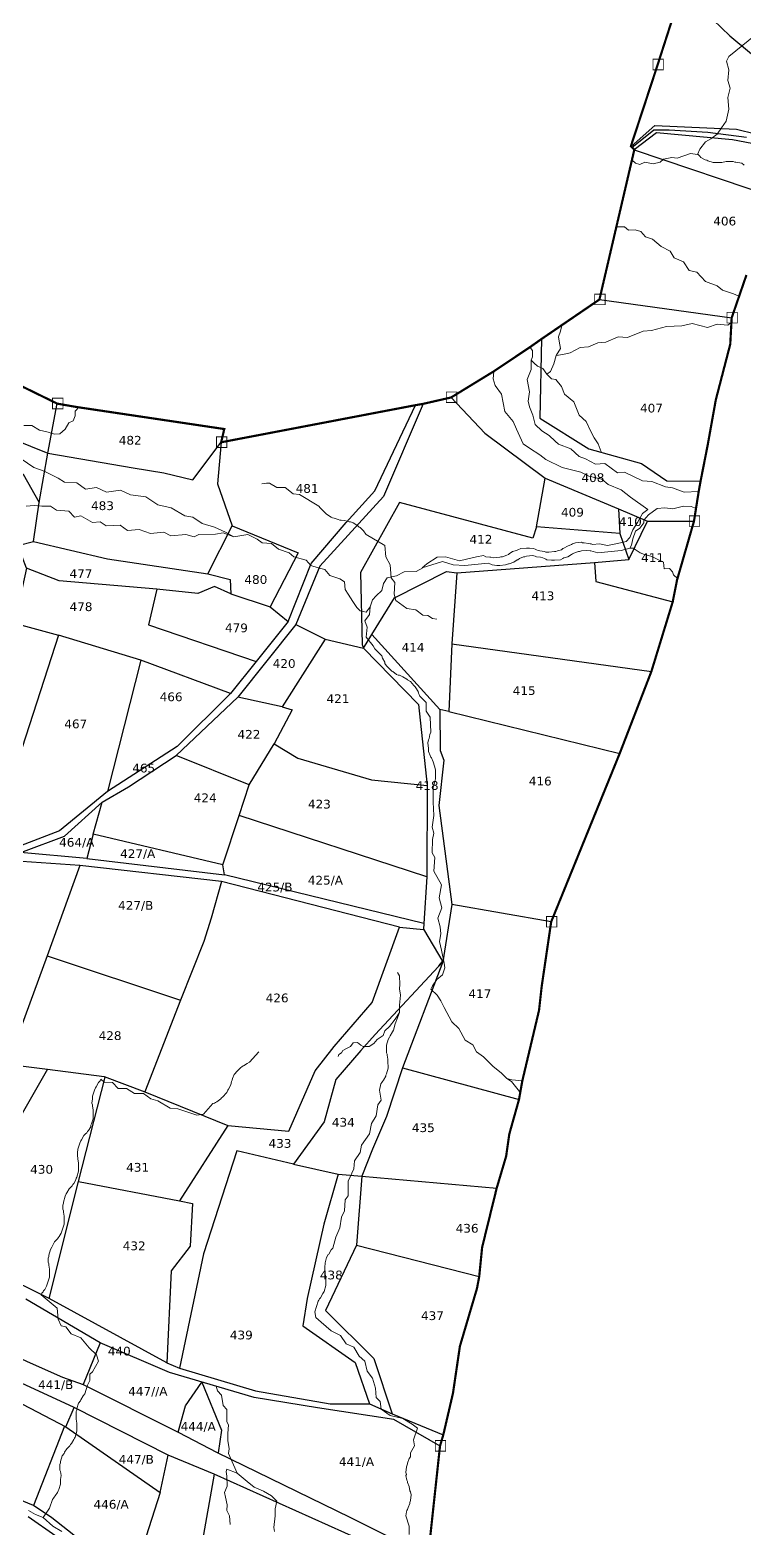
# Model space of a CAD drawing. Header units: inches. Extents: x 1032 to 3029, y -531 to 880.
# Drawn here: x 1486.5 to 1649.9, y -257.8 to 85.1 of the extents above; entities that cross this region are included whole.
import ezdxf
from ezdxf.enums import TextEntityAlignment as Align

# ---------------------------------------------------------------- set-up
doc = ezdxf.new("R2010")
doc.units = ezdxf.units.IN
doc.header["$LTSCALE"] = 15
doc.header["$MEASUREMENT"] = 0
for name, color, linetype in [('BOUNDARY', 5, 'Continuous'), ('PLOT NO', 7, 'Continuous'), ('ROAD', 50, 'Continuous'), ('STONES', 3, 'Continuous'), ('STREAM', 130, 'SL'), ('text2', 7, 'Continuous')]:
    doc.layers.add(name, color=color, linetype=linetype)
doc.styles.get("Standard").update_dxf_attribs({"font": 'verdana.ttf'})
doc.linetypes.add('SL', pattern='A,8e-06,[1,streme line,S=0.066667,R=0,X=0,Y=0],-0.839413', length=0.839421)

msp = doc.modelspace()

# ---------------------------------------------------------------- linework, layer by layer
at = {"layer": 'BOUNDARY', "const_width": 0.5}
for points in [[(1636.2, 96.13), (1630.1, 77.15), (1623.98, 58.52), (1624.11, 58.38), (1624.76, 57.69), (1616.78, 23.41), (1603.53, 14.37), (1600.87, 12.49), (1592.47, 6.88), (1582.85, 0.99), (1576.47, -0.47), (1574.74, -0.77), (1530.25, -9.27), (1530.96, -6.24), (1497.27, -1.21), (1492.77, -0.43), (1469.9, 10.76)], [(1577.59, -264.21), (1580.31, -238.99), (1581.07, -236.4), (1583.28, -226.89), (1584.86, -216.16), (1588.77, -202.91), (1589.28, -200.2), (1589.95, -193.5), (1593.28, -179.96), (1595.44, -172.67), (1596.16, -167.6), (1598.38, -159.69), (1599.13, -155.46), (1602.96, -139.29), (1603.58, -133.74), (1605.74, -119.02), (1621.41, -80.5), (1628.67, -61.7), (1633.54, -45.8), (1634.53, -40.8), (1638.41, -27.32), (1638.92, -24.09), (1639.48, -20.57), (1639.91, -18.19), (1641.54, -9.91), (1643.4, 0.45), (1646.7, 13.16), (1647.03, 19.22), (1650.41, 29.03)]]:
    msp.add_lwpolyline(points, dxfattribs=at)
at = {"layer": 'ROAD'}
for points in [[(1635.72, 94.48), (1638.95, 91.08), (1646.59, 83.75), (1656.1, 75.93), (1659.29, 75.15), (1669.91, 70.32), (1672.85, 65.56), (1674.14, 61.63), (1678.59, 55.25), (1690.68, 40.61), (1697.08, 34.21), (1700.27, 31.28)], [(1650.41, 60.47), (1641.56, 61.66), (1632.75, 62.15), (1629.2, 62.15), (1624.22, 58.11)]]:
    msp.add_lwpolyline(points, dxfattribs=at)
at = {"layer": 'STONES', "const_width": 0.2}
for points in [[(1631.39, 78.4), (1629.02, 78.4), (1629.02, 75.98), (1631.39, 75.98)], [(1618.08, 24.65), (1615.7, 24.65), (1615.7, 22.23), (1618.08, 22.23)], [(1648.32, 20.46), (1645.95, 20.46), (1645.95, 18.04), (1648.32, 18.04)], [(1494.06, 0.81), (1491.69, 0.81), (1491.69, -1.61), (1494.06, -1.61)], [(1584.15, 2.24), (1581.77, 2.24), (1581.77, -0.18), (1584.15, -0.18)], [(1531.54, -8.02), (1529.17, -8.02), (1529.17, -10.44), (1531.54, -10.44)], [(1639.7, -26.08), (1637.33, -26.08), (1637.33, -28.5), (1639.7, -28.5)], [(1607.03, -117.78), (1604.66, -117.78), (1604.66, -120.2), (1607.03, -120.2)], [(1581.61, -237.75), (1579.23, -237.75), (1579.23, -240.17), (1581.61, -240.17)]]:
    msp.add_lwpolyline(points, close=True, dxfattribs=at)
at = {"layer": 'STREAM', "color": 4, "linetype": 'ByBlock', "lineweight": 0}
for points in [[(1653.61, 84.88), (1646.4, 79.01), (1645.87, 77.94), (1646.4, 75.94), (1646.14, 73.54), (1646.67, 71.8), (1646.14, 69.67), (1646.4, 67), (1645.74, 64.2), (1644.67, 62.73), (1643.74, 61.26), (1642.27, 60.2), (1641.07, 59.53), (1639.73, 57.79), (1639.2, 56.59), (1637.6, 56.86), (1634.53, 55.79), (1633.33, 55.93), (1631.46, 55.53), (1630.66, 54.86), (1629.06, 54.46), (1627.19, 54.86), (1625.99, 54.33), (1625.06, 54.59), (1624.26, 55.26)], [(1649.87, 54.19), (1649.34, 54.59), (1648.01, 54.86), (1647.74, 54.86), (1647.34, 54.99), (1646.4, 54.99), (1646, 54.99), (1645.74, 54.99), (1644.8, 54.73), (1643.74, 54.73), (1643.47, 54.73), (1642.8, 54.73), (1641.6, 55.13), (1641.33, 55.26), (1640.93, 55.39), (1640, 55.93), (1639.73, 56.19), (1639.6, 56.33), (1639.33, 56.59), (1639.2, 56.59)], [(1648.67, 24.17), (1647.47, 24.71), (1644.94, 25.51), (1643.74, 26.57), (1641.07, 27.51), (1639.07, 29.64), (1637.33, 30.04), (1636, 32.04), (1633.86, 32.98), (1632.93, 34.45), (1630.93, 35.51), (1628.93, 37.25), (1627.32, 37.78), (1626.26, 38.98), (1624.92, 39.38), (1623.46, 39.25), (1622.52, 40.05), (1620.79, 40.05)], [(1646.94, 18.17), (1646.14, 17.5), (1643.74, 17.77), (1641.47, 16.97), (1638, 17.9), (1635.6, 17.37), (1632.13, 17.23), (1628.66, 16.3), (1626.79, 16.17), (1623.19, 14.7), (1621.05, 14.83), (1618.25, 13.63), (1616.38, 13.5), (1614.25, 12.56), (1612.38, 12.43), (1610.11, 11.23), (1608.38, 10.83), (1606.91, 10.56), (1607.84, 12.16), (1607.58, 13.9), (1607.44, 14.83), (1607.84, 16.17), (1608.24, 17.77)], [(1606.91, 10.56), (1606.38, 8.69), (1605.58, 6.96), (1604.78, 6.29), (1603.84, 7.63), (1602.64, 8.16), (1601.84, 8.83), (1601.17, 9.49), (1601.44, 10.3), (1601.44, 11.76), (1600.91, 12.43)], [(1638.93, -24.4), (1637.73, -24), (1636, -23.86), (1633.6, -24.53), (1631.73, -24.26), (1629.99, -24.4), (1627.99, -25.86), (1626.92, -27.06), (1626.92, -27.73), (1625.99, -28.93), (1625.06, -29.6), (1624.39, -31.33), (1624.12, -32.8), (1623.72, -33.47), (1621.72, -34), (1616.38, -34.54), (1615.85, -34.4), (1614.78, -34.14), (1614.65, -34.14), (1613.85, -34), (1612.65, -34.14), (1612.25, -34.27), (1611.98, -34.27), (1610.91, -34.67), (1610.65, -34.8), (1610.38, -34.94), (1609.58, -35.47), (1608.65, -35.74), (1608.38, -35.87), (1607.84, -36.14), (1606.51, -36.27), (1606.11, -36.27), (1605.84, -36.27), (1604.78, -36.14), (1604.51, -36), (1604.24, -35.87), (1603.84, -35.74), (1603.31, -35.6), (1602.37, -35.47), (1602.11, -35.34), (1601.44, -35.2), (1600.11, -35.34), (1599.71, -35.47), (1599.44, -35.47), (1598.5, -35.87), (1598.1, -36.14), (1597.97, -36.14), (1597.17, -36.67), (1596.1, -37.07), (1595.97, -37.07), (1595.3, -37.34), (1593.97, -37.47), (1593.57, -37.47), (1593.3, -37.47), (1592.23, -37.34), (1591.97, -37.2), (1591.7, -37.07), (1591.3, -36.94), (1585.96, -37.47), (1583.29, -37.34), (1580.89, -36.54), (1576.22, -38), (1577.29, -37.07), (1579.69, -35.6), (1581.56, -35.47), (1584.76, -36.4), (1587.7, -35.74), (1588.63, -35.47), (1590.23, -35.2), (1590.77, -35.47), (1591.7, -35.6), (1591.97, -35.6), (1592.63, -35.74), (1593.97, -35.6), (1594.24, -35.47), (1594.64, -35.47), (1595.57, -35.07), (1595.97, -34.94), (1596.1, -34.8), (1596.9, -34.27), (1597.84, -34), (1598.1, -33.87), (1598.77, -33.6), (1600.11, -33.47), (1600.37, -33.47), (1600.77, -33.47), (1601.71, -33.6), (1602.11, -33.74), (1602.37, -33.87), (1602.77, -34), (1603.17, -34.14), (1604.24, -34.27), (1604.51, -34.4), (1605.18, -34.4), (1606.51, -34.27), (1606.78, -34.27), (1607.18, -34.14), (1608.11, -33.87), (1608.38, -33.6), (1608.65, -33.47), (1609.45, -33.07), (1610.38, -32.67), (1610.65, -32.53), (1611.31, -32.27), (1612.65, -32.13), (1612.91, -32.27), (1613.32, -32.27), (1614.25, -32.4), (1614.65, -32.53), (1614.92, -32.53), (1615.18, -32.67), (1616.78, -32.53), (1618.65, -32.93), (1620.92, -32.4), (1622.92, -32), (1623.72, -31.07), (1624.39, -29.33), (1625.46, -27.6), (1626.66, -25.6), (1627.86, -24.66), (1623.86, -21.86), (1621.72, -20.13), (1618.79, -18.92), (1617.32, -17.72), (1614.38, -17.06), (1612.51, -16.12), (1608.24, -15.06), (1604.51, -13.19), (1603.17, -12.12), (1600.77, -10.65), (1599.31, -9.59), (1597.84, -6.25), (1597.04, -4.52), (1595.17, -2.25), (1594.37, 1.76), (1592.9, 3.76), (1592.5, 5.23), (1592.63, 6.96)], [(1601.17, 9.49), (1601.17, 8.16), (1601.17, 7.36), (1600.24, 5.09), (1600.77, 2.29), (1600.51, 0.15), (1600.77, -1.18), (1601.57, -3.05), (1602.11, -5.18), (1603.58, -6.65), (1605.31, -7.72), (1606.64, -9.05), (1607.44, -9.72), (1610.25, -10.79), (1612.11, -12.52), (1613.58, -13.05), (1615.85, -14.26), (1617.98, -14.12), (1620.92, -16.26), (1622.52, -16.12), (1626.66, -18.12), (1628.79, -18.26), (1631.86, -19.46), (1633.46, -19.73), (1636.13, -20.66), (1639.47, -20.53)], [(1604.78, 6.29), (1605.84, 5.23), (1606.78, 5.09), (1608.11, 3.49), (1608.78, 1.76), (1610.91, 0.02), (1612.11, -3.05), (1613.72, -4.52), (1614.92, -6.92), (1615.58, -8.25), (1616.52, -9.59), (1617.18, -11.45)], [(1497.77, -1.18), (1496.83, -2.11), (1496.83, -3.18), (1496.43, -4.38), (1495.37, -4.78), (1494.57, -6.25), (1493.37, -7.32), (1492.16, -7.45), (1490.7, -6.92), (1488.7, -6.52), (1486.96, -5.45), (1485.09, -5.45)], [(1481.36, -10.92), (1487.36, -15.06), (1489.76, -15.86), (1492.97, -17.46), (1494.43, -18.39), (1497.23, -18.52), (1499.24, -19.99), (1501.77, -19.59), (1504.04, -20.66), (1507.24, -20.26), (1509.51, -21.33), (1512.98, -21.73), (1515.78, -23.59), (1518.85, -24.26), (1521.92, -26.13), (1523.79, -26.4), (1525.92, -27.86), (1528.72, -28.67), (1531.26, -29.87), (1533.13, -30.93), (1536.33, -30.4), (1538.46, -31.47), (1539.66, -32.27), (1541.8, -32.4), (1543.4, -33.74), (1545.8, -34.54), (1546.87, -35.47), (1549.67, -36.27), (1550.74, -37.47), (1552.47, -38), (1553.94, -38.41), (1555.14, -39.74), (1557.41, -40.54), (1558.48, -41.21), (1558.61, -42.94), (1559.28, -44.01), (1560.35, -45.74), (1561.28, -47.08), (1562.08, -47.88), (1563.41, -48.15), (1564.35, -46.94)], [(1539.53, -18.79), (1540.6, -18.66), (1541.27, -18.66), (1543, -19.59), (1544.87, -19.59), (1546.74, -21.06), (1548.2, -21.19), (1552.61, -23.86), (1552.87, -24.26), (1553.67, -25.06), (1553.81, -25.2), (1554.34, -25.73), (1555.41, -26.4), (1555.68, -26.53), (1556.08, -26.66), (1557.01, -26.93), (1557.41, -27.06), (1557.68, -27.06), (1558.48, -27.2), (1559.54, -27.46), (1559.81, -27.46), (1560.48, -27.73), (1561.55, -28.4), (1561.81, -28.67), (1562.08, -28.8), (1562.75, -29.47), (1563.01, -29.87), (1563.15, -30), (1563.41, -30.4), (1567.68, -32.93), (1567.95, -35.47), (1568.88, -37.34), (1569.15, -40.27), (1569.95, -41.34), (1569.82, -44.01), (1570.22, -45.48), (1572.75, -47.34), (1574.76, -47.61), (1576.36, -48.81), (1577.56, -48.95), (1578.62, -49.61), (1579.56, -49.75)], [(1533.13, -30.93), (1530.72, -30), (1528.99, -30.27), (1525.12, -30.4), (1524.05, -30.93), (1522.19, -30.4), (1518.72, -30.67), (1517.12, -29.87), (1514.05, -30.13), (1511.51, -29.2), (1508.84, -29.47), (1507.11, -28.26), (1503.91, -28.4), (1502.57, -27.46), (1500.84, -27.6), (1498.17, -26.13), (1496.7, -26.4), (1495.37, -25.06), (1492.57, -24.8), (1491.23, -23.86), (1489.23, -23.86), (1487.49, -23.73), (1485.63, -23.86)], [(1623.72, -33.47), (1624.52, -33.47), (1626.12, -34.54), (1627.06, -34.94), (1628.53, -35.34), (1631.46, -36.67), (1631.59, -38.27), (1632.8, -38.14), (1633.46, -38.94), (1633.73, -39.61), (1634.66, -40.41)], [(1576.36, -38), (1574.89, -38.81), (1572.09, -38.94), (1570.35, -39.87), (1568.22, -40.27), (1567.42, -41.61), (1567.02, -43.21), (1565.68, -44.41), (1564.88, -45.34), (1564.35, -46.94), (1564.21, -48.68), (1563.15, -50.15), (1563.68, -51.61), (1563.41, -53.88), (1565.02, -55.88), (1565.42, -56.55), (1567.02, -58.15), (1567.15, -58.69), (1567.68, -59.62), (1567.68, -59.89), (1568.08, -60.42), (1569.02, -61.35), (1569.28, -61.62), (1569.55, -61.75), (1570.35, -62.42), (1570.75, -62.56), (1571.02, -62.56), (1571.82, -62.96), (1572.75, -63.49), (1572.89, -63.62), (1573.55, -64.02), (1574.35, -64.96), (1574.62, -65.22), (1574.76, -65.49), (1575.29, -66.29), (1575.42, -66.69), (1575.56, -66.96), (1575.69, -67.36), (1577.16, -68.83), (1577.16, -70.83), (1578.09, -72.16), (1578.22, -75.63), (1577.96, -76.16), (1577.82, -77.1), (1577.69, -77.37), (1577.56, -78.03), (1577.69, -79.37), (1577.69, -79.63), (1577.69, -80.03), (1578.09, -80.97), (1578.22, -81.37), (1578.36, -81.5), (1578.76, -82.44), (1579.02, -83.37), (1579.16, -83.64), (1579.29, -84.3), (1579.29, -85.64), (1579.29, -85.9), (1579.29, -86.3), (1579.02, -87.24), (1578.89, -87.64), (1578.89, -87.77), (1578.76, -88.17), (1578.76, -91.64), (1578.89, -94.71), (1578.49, -97.38), (1578.89, -98.71), (1578.62, -100.18), (1578.49, -103.25), (1579.16, -104.32), (1578.89, -107.39), (1580.63, -110.59), (1580.09, -113.52), (1580.76, -115.79), (1579.83, -118.19), (1580.36, -120.19), (1580.49, -121.8), (1580.23, -123.53), (1580.63, -125.53), (1581.29, -128.47), (1581.43, -129.53), (1580.89, -131.14), (1579.56, -132.2), (1578.62, -133.67), (1578.22, -134.47), (1579.69, -135.81), (1580.49, -137.14), (1581.29, -138.61), (1583.03, -141.94), (1584.63, -143.41), (1586.1, -146.08), (1587.83, -147.15), (1588.63, -148.75), (1590.23, -149.95), (1592.37, -152.08), (1594.37, -153.68), (1595.57, -154.89), (1596.77, -155.15), (1599.17, -155.42)], [(1581.16, -127.67), (1579.96, -129.13)], [(1570.62, -130.6), (1571.02, -131.4), (1571.15, -133.4), (1571.02, -134.34), (1571.29, -135.81), (1571.02, -138.07), (1571.02, -139.81), (1570.62, -141.01), (1570.09, -142.34), (1569.68, -143.81), (1569.42, -144.21), (1568.88, -145.15), (1568.75, -145.41), (1568.48, -145.95), (1568.08, -147.28), (1568.08, -147.68), (1568.08, -147.95), (1568.08, -149.01), (1568.22, -149.28), (1568.22, -149.55), (1568.35, -150.48), (1568.35, -151.55), (1568.48, -151.82), (1568.48, -152.48), (1568.08, -153.82), (1567.95, -154.08), (1567.95, -154.35), (1567.42, -155.29), (1567.15, -155.55), (1567.02, -155.82), (1566.75, -156.09), (1566.48, -157.55), (1566.88, -159.82), (1566.08, -160.89), (1565.68, -163.42), (1564.61, -165.16), (1564.21, -167.56), (1562.35, -170.1), (1562.08, -171.83), (1560.75, -173.7), (1560.61, -175.57), (1559.28, -178.37), (1559.28, -179.57), (1559.28, -181.7), (1558.61, -182.64), (1558.48, -185.17), (1557.81, -186.64), (1557.41, -189.04), (1556.48, -191.18), (1555.81, -193.71), (1555.41, -194.11), (1554.87, -195.05), (1554.74, -195.18), (1554.34, -195.85), (1554.07, -197.05), (1554.07, -197.45), (1553.94, -197.72), (1553.94, -198.78), (1553.94, -199.18), (1553.94, -199.45), (1554.21, -200.25), (1554.21, -201.32), (1554.21, -201.58), (1554.21, -202.25), (1553.81, -203.59), (1553.67, -203.85), (1553.54, -204.12), (1553.01, -205.05), (1552.74, -205.32), (1552.61, -205.59), (1552.47, -205.85), (1551.67, -208.26), (1551.94, -209.59), (1553.14, -210.66), (1555.41, -212.66), (1557.54, -213.73), (1558.88, -215.59), (1560.61, -216.39), (1561.81, -218.4), (1563.15, -219.6), (1563.68, -221.87), (1564.88, -223.47), (1565.55, -225.73), (1565.68, -227.87), (1566.62, -228.8), (1566.88, -230.54), (1568.88, -232.01), (1571.82, -232.67), (1573.95, -234.01), (1575.16, -234.94), (1574.22, -237.61), (1574.49, -238.94), (1573.55, -240.54), (1573.55, -241.48), (1573.29, -241.88), (1572.89, -242.95), (1572.89, -243.08), (1572.62, -243.75), (1572.49, -245.08), (1572.62, -245.48), (1572.49, -245.75), (1572.75, -246.82), (1572.89, -247.08), (1572.89, -247.35), (1573.29, -248.28), (1573.42, -249.22), (1573.55, -249.48), (1573.69, -250.15), (1573.55, -251.49), (1573.42, -251.89), (1573.42, -252.15), (1573.02, -253.09), (1572.89, -253.49), (1572.75, -253.75), (1572.62, -254.02), (1572.49, -254.95), (1573.29, -257.36), (1573.29, -259.22)], [(1571.02, -139.81), (1570.09, -141.28), (1568.75, -143.01), (1567.68, -143.94), (1567.28, -145.01), (1565.95, -145.95), (1565.15, -146.88), (1564.08, -147.55), (1562.75, -147.55), (1562.21, -147.28), (1561.41, -146.61), (1560.48, -146.75), (1559.81, -147.55), (1558.74, -148.08), (1558.08, -148.48), (1557.81, -149.01), (1557.14, -149.42), (1557.01, -149.82)], [(1538.86, -148.75), (1536.73, -151.15), (1536.2, -151.42), (1535.39, -151.95), (1535.13, -152.08), (1534.59, -152.48), (1533.66, -153.42), (1533.53, -153.68), (1533.26, -153.95), (1532.86, -154.89), (1532.73, -155.29), (1532.59, -155.55), (1532.46, -156.35), (1531.93, -157.29), (1531.79, -157.55), (1531.53, -158.09), (1530.59, -159.16), (1530.32, -159.29), (1530.19, -159.56), (1529.26, -160.22), (1528.99, -160.36), (1528.72, -160.49), (1528.32, -160.62), (1526.19, -163.02), (1524.72, -163.29), (1520.32, -161.82), (1518.58, -161.69), (1515.78, -159.96), (1514.18, -159.56), (1512.45, -158.35), (1510.44, -158.35), (1508.58, -157.15), (1506.71, -157.15), (1505.37, -155.82), (1503.51, -155.69), (1502.71, -155.02), (1502.57, -155.42), (1502.17, -155.82), (1501.64, -156.75), (1501.5, -157.02), (1501.24, -157.55), (1500.84, -158.89), (1500.84, -159.16), (1500.84, -159.56), (1500.7, -160.49), (1500.84, -160.89), (1500.84, -161.16), (1500.97, -162.09), (1500.97, -163.02), (1500.97, -163.29), (1500.97, -164.09), (1500.57, -165.29), (1500.44, -165.56), (1500.44, -165.96), (1499.9, -166.76), (1499.64, -167.03), (1499.5, -167.29), (1499.24, -167.56), (1498.84, -167.96), (1498.3, -168.9), (1498.17, -169.16), (1497.9, -169.7), (1497.5, -171.03), (1497.5, -171.3), (1497.37, -171.7), (1497.37, -172.63), (1497.5, -173.03), (1497.5, -173.3), (1497.64, -174.23), (1497.64, -175.17), (1497.64, -175.43), (1497.64, -176.1), (1497.23, -177.43), (1497.1, -177.7), (1496.97, -178.1), (1496.57, -178.9), (1496.3, -179.17), (1496.17, -179.44), (1495.9, -179.7), (1495.5, -180.1), (1494.97, -181.04), (1494.83, -181.3), (1494.57, -181.84), (1494.17, -183.17), (1494.17, -183.44), (1494.03, -183.84), (1494.03, -184.77), (1494.17, -185.17), (1494.17, -185.44), (1494.3, -186.37), (1494.3, -187.31), (1494.3, -187.57), (1494.3, -188.24), (1493.9, -189.58), (1493.77, -189.84), (1493.63, -190.24), (1493.23, -191.04), (1492.97, -191.31), (1492.83, -191.58), (1492.57, -191.84), (1492.16, -192.24), (1491.63, -193.18), (1491.5, -193.45), (1491.23, -193.98), (1490.83, -195.31), (1490.83, -195.58), (1490.7, -195.98), (1490.7, -196.91), (1490.83, -197.31), (1490.83, -197.58), (1490.96, -198.52), (1490.96, -199.45), (1490.96, -199.72), (1490.96, -200.38), (1490.56, -201.72), (1490.43, -201.98), (1490.3, -202.38), (1489.9, -203.19), (1489.63, -203.45), (1489.5, -203.72), (1489.23, -203.99), (1489.1, -204.39), (1492.7, -207.46), (1492.97, -209.99), (1493.63, -211.46), (1494.7, -211.72), (1495.9, -213.33), (1498.17, -214.26), (1500.04, -216.53), (1501.77, -218.13), (1502.17, -219.6), (1500.84, -222), (1500.17, -222.53), (1500.17, -224), (1499.64, -225.07), (1499.1, -227.07), (1498.7, -227.47), (1498.17, -228.4), (1498.04, -228.67), (1497.64, -229.2), (1497.23, -230.4), (1497.23, -230.8), (1497.1, -231.07), (1497.1, -232.14), (1497.1, -232.54), (1497.1, -232.81), (1497.23, -233.74), (1497.23, -234.67), (1497.23, -234.94), (1497.23, -235.61), (1496.83, -236.94), (1496.7, -237.21), (1496.57, -237.48), (1496.03, -238.41), (1495.77, -238.68), (1495.63, -238.94), (1495.37, -239.21), (1494.97, -239.61), (1494.43, -240.41), (1494.3, -240.68), (1493.9, -241.21), (1493.5, -242.55), (1493.5, -242.81), (1493.37, -243.21), (1493.37, -244.15), (1493.37, -244.55), (1493.5, -244.81), (1493.63, -245.75), (1493.5, -246.68), (1493.5, -246.95), (1493.5, -247.75), (1493.1, -248.95), (1492.97, -249.22), (1492.83, -249.62), (1492.3, -250.42), (1492.03, -250.68), (1491.9, -250.95), (1491.63, -251.22), (1490.96, -253.22), (1489.5, -255.35)], [(1595.57, -154.89), (1596.64, -155.55), (1598.5, -157.82)], [(1529.12, -225.33), (1529.39, -226.4), (1530.32, -227.34), (1530.72, -229.74), (1531.53, -230.67), (1531.53, -233.47), (1531.93, -234.14), (1531.79, -236.14), (1531.79, -237.74), (1532.06, -239.61), (1531.93, -240.68), (1533.93, -245.21), (1536.2, -247.08), (1537.8, -248.42), (1539.93, -249.35), (1541.8, -250.42), (1543, -251.62), (1542.6, -253.35), (1542.6, -254.95), (1542.33, -257.62), (1542.47, -258.56)], [(1533.93, -245.21), (1531.53, -244.28), (1531.39, -244.81), (1531.53, -245.88), (1531.66, -248.15), (1530.99, -249.62), (1531.26, -250.68), (1531.66, -252.42), (1531.53, -253.75), (1532.19, -254.95), (1532.33, -256.96)], [(1486.16, -253.75), (1487.76, -254.69), (1489.5, -255.35), (1491.76, -257.36), (1493.77, -258.56)]]:
    msp.add_lwpolyline(points, dxfattribs=at)
at = {"layer": 'text2'}
for points in [[(1624.04, 58.45), (1629.47, 63.23), (1648.16, 62.4), (1661.15, 59.18), (1660.51, 57.44)], [(1684.21, 26.5), (1684.25, 30.68), (1675.3, 42.1), (1659.17, 52.52), (1660.51, 57.44), (1647.19, 59.93), (1629.85, 61.57), (1624.76, 57.69)], [(1624.76, 57.69), (1657.28, 46.64), (1669.18, 40.08), (1684.21, 26.5)], [(1436.39, 34.65), (1432.97, 19.69), (1432.59, 18.56), (1432.35, 2.63), (1446.08, -3.43), (1444.11, -7.82), (1449.72, -9.19), (1457.2, -11.12), (1460.33, -12.96), (1461.82, -13.84), (1465.91, -17.11), (1471.51, -21.41), (1469.05, -26.27), (1478.47, -27.13), (1483.7, -32.89), (1487.34, -31.95), (1488.64, -23.07), (1490.63, -11.78), (1492.77, -0.43)], [(1616.78, 23.41), (1647.03, 19.22)], [(1603.53, 14.37), (1603.12, -3.77), (1614.33, -10.77), (1626.43, -14.09), (1632.2, -18.12), (1639.91, -18.19)], [(1462.21, 5.26), (1466.12, -0.73), (1467.15, -2.27), (1490.63, -11.78), (1510.09, -15.14), (1517.16, -16.26), (1523.78, -17.89), (1530.25, -9.27)], [(1582.85, 0.99), (1590.6, -7.21), (1604.36, -17.52), (1621.11, -24.53), (1627.79, -27.33), (1638.41, -27.32)], [(1530.25, -9.27), (1529.41, -18.75), (1532.78, -28.42), (1547.85, -34.56), (1541.45, -46.91), (1545.58, -50.25), (1550.85, -36.99), (1558.83, -27.63), (1565.43, -20.35), (1574.74, -0.77)], [(1576.47, -0.47), (1567.37, -21.7), (1552.81, -37.59), (1547.36, -50.98), (1554.05, -54.33), (1562.79, -56.41), (1564.69, -53.29), (1569.93, -44.86), (1581.83, -38.85), (1584.17, -39.14), (1615.63, -36.76), (1623.52, -36.13), (1627.79, -27.33)], [(1464.53, -5.58), (1484.98, -16.58), (1488.64, -23.07)], [(1621.46, -30.18), (1602.35, -28.61), (1604.36, -17.52)], [(1602.35, -28.61), (1601.57, -31.21), (1571.04, -23.06), (1562.1, -39.05), (1562.51, -55.55), (1562.79, -56.41)], [(1621.11, -24.53), (1621.46, -30.18), (1623.52, -36.13)], [(1487.34, -31.95), (1504.28, -35.96), (1527.17, -39.41), (1532.78, -28.42)], [(1532.49, -43.98), (1528.71, -42.26), (1524.9, -43.85), (1515.51, -42.85), (1493.18, -40.98), (1485.75, -38.11), (1483.7, -32.89)], [(1615.63, -36.76), (1615.93, -41.13), (1633.54, -45.8)], [(1485.75, -38.11), (1482.96, -50.66), (1493.06, -53.4), (1480.5, -92.12), (1462.61, -90.16)], [(1527.17, -39.41), (1532.32, -40.64), (1532.49, -43.98), (1541.45, -46.91)], [(1584.17, -39.14), (1582.98, -55.42), (1582.33, -70.89), (1580.29, -70.44)], [(1515.51, -42.85), (1513.63, -51.08), (1538.25, -59.44)], [(1545.58, -50.25), (1538.25, -59.44), (1532.4, -66.73), (1520.15, -78.89), (1504.26, -89.21), (1493.28, -98.22), (1483.33, -101.99), (1460.45, -109.48), (1456.25, -107.92), (1431.15, -100.97)], [(1547.36, -50.98), (1534.04, -67.6)], [(1532.4, -66.73), (1511.91, -59.1), (1493.06, -53.4)], [(1554.05, -54.33), (1544.22, -69.83), (1546.46, -70.51), (1542.37, -78.28), (1547.76, -81.57), (1564.64, -86.53), (1577.36, -87.83)], [(1564.69, -53.29), (1580.29, -70.44), (1580.32, -79.84), (1581.15, -82), (1580.01, -92.42), (1583.03, -115.06), (1580.96, -128.14), (1571.72, -152.47), (1568.1, -163.59), (1564.86, -171.09), (1562.39, -177.21), (1561.21, -193.04), (1554.12, -208.01), (1565.2, -218.97), (1569.39, -231.59), (1581.07, -236.4)], [(1562.79, -56.41), (1575.38, -69.27), (1577.36, -87.83), (1577.33, -108.74), (1576.63, -119.43), (1576.5, -120.73), (1580.96, -128.14)], [(1582.98, -55.42), (1628.67, -61.7)], [(1511.91, -59.1), (1504.26, -89.21)], [(1430.5, -102.22), (1454.98, -109.34), (1460.34, -111.21), (1485.06, -102.94), (1494.38, -99.38), (1503.06, -91.63), (1509.05, -88.14), (1519.99, -80.93), (1534.04, -67.6)], [(1544.22, -69.83), (1534.04, -67.6)], [(1582.33, -70.89), (1621.41, -80.5)], [(1577.33, -108.74), (1534.4, -94.7), (1536.68, -87.65), (1542.38, -78.29)], [(1536.68, -87.65), (1519.99, -80.93)], [(1530.61, -106), (1500.99, -98.97), (1503.06, -91.63)], [(1576.63, -119.43), (1531.02, -108.24), (1530.61, -106), (1534.4, -94.7)], [(1500.99, -98.97), (1499.52, -104.52), (1531.02, -108.24)], [(1571.04, -120.21), (1530.31, -109.83), (1497.9, -106.12), (1482.41, -105.07), (1462.95, -134.22), (1465.07, -148.98)], [(1497.9, -106.12), (1490.42, -126.83), (1481.38, -151.6)], [(1499.52, -104.52), (1484.32, -103.19)], [(1530.31, -109.83), (1527.99, -118.19), (1526.27, -123.55), (1520.97, -136.97), (1512.82, -157.91)], [(1605.74, -119.02), (1583.03, -115.06)], [(1418.47, -133.37), (1423, -138.27), (1433.13, -142.65), (1449.99, -145.31), (1465.07, -148.98), (1481.38, -151.6), (1490.54, -152.75), (1503.45, -154.45), (1512.82, -157.91), (1531.79, -165.61), (1545.71, -166.94), (1551.76, -153.16), (1556.08, -147.58), (1564.8, -137.46), (1571.04, -120.21), (1576.5, -120.75)], [(1490.42, -126.83), (1520.97, -136.97)], [(1580.96, -128.14), (1565.46, -144.82), (1562.17, -148.49), (1556.49, -155.08), (1553.84, -164.83), (1546.82, -174.5), (1557, -176.79), (1562.39, -177.21)], [(1577.19, -267.24), (1528.63, -245.43), (1518.11, -241.07), (1496.61, -230.19), (1472.6, -219.09), (1460.9, -213.21), (1436.78, -200.08), (1435.27, -199.7), (1427.79, -195.81), (1401.38, -183.73), (1384.46, -175.06), (1372.91, -168.9), (1359.35, -160.9), (1351.21, -154.35), (1345.58, -150.01), (1339.54, -145.67), (1325.76, -135.76)], [(1490.89, -205.21), (1467.16, -193.47), (1456.21, -186.38), (1446.28, -179.71), (1442.47, -175.72), (1424.05, -159.39), (1419.22, -154.43), (1420.26, -148.35), (1423, -138.27)], [(1490.54, -152.75), (1467.16, -193.47)], [(1571.72, -152.47), (1598.38, -159.69)], [(1517.85, -219.99), (1490.89, -205.21), (1497.65, -178.47), (1503.7, -154.54)], [(1531.79, -165.61), (1520.74, -182.9), (1523.66, -183.46), (1523.14, -193.29), (1518.78, -198.93), (1517.85, -219.99), (1520.73, -221.17)], [(1546.82, -174.5), (1533.82, -171.43), (1526.18, -195.02), (1520.73, -221.17), (1538.12, -226.4), (1555.18, -229.31), (1564.21, -229.33)], [(1557, -176.79), (1553.77, -188.18), (1549.93, -205.25), (1548.9, -211.45), (1560.89, -219.88), (1564.21, -229.33), (1569.39, -231.59)], [(1562.39, -177.21), (1593.28, -179.96)], [(1402.99, -178.33), (1430.19, -191.22), (1437.34, -195.06), (1461.81, -208.28), (1485.91, -219.63), (1493.95, -223.21), (1498.7, -224.92), (1520.4, -235.81), (1529.36, -240.46), (1559.67, -255.3), (1577.59, -264.21)], [(1497.65, -178.47), (1520.74, -182.9)], [(1561.21, -193.04), (1589.28, -200.2)], [(1580.31, -238.99), (1569.72, -232.93), (1552.3, -230.22), (1537.77, -227.86), (1518.41, -222.19), (1502.58, -215.4), (1485.57, -205.42)], [(1502.58, -215.4), (1498.7, -224.92)], [(1460.63, -217.9), (1478.16, -225.99), (1494.72, -234.63), (1496.61, -230.19)], [(1574.83, -290.69), (1558.67, -288.82), (1523.59, -277.04), (1509.78, -269.86), (1491.52, -255.43), (1487.29, -252.64), (1469.3, -245.21), (1462.26, -244.28), (1452.06, -244.35), (1432.73, -249.83), (1423.91, -246.03), (1406.02, -235.23), (1396.36, -229.66), (1387.5, -225.56)], [(1520.4, -235.81), (1522.09, -229.82), (1525.85, -224.37)], [(1525.85, -224.37), (1530.3, -235.34), (1529.56, -240.56)], [(1494.38, -234.45), (1487.29, -252.64)], [(1494.72, -234.63), (1516.27, -249.6), (1518.11, -241.07)], [(1528.63, -245.43), (1525.73, -261.8), (1523.59, -277.04)], [(1516.27, -249.6), (1509.78, -269.86)], [(1486.12, -255.16), (1492.4, -259.57), (1501.04, -266.6), (1486.59, -264.69), (1482.36, -263.68)]]:
    msp.add_lwpolyline(points, dxfattribs=at)

# ---------------------------------------------------------------- texts
at = {"layer": 'PLOT NO'}
for s, p in [('406', (1645.44, 41.36)), ('407', (1628.68, -1.45)), ('482', (1509.45, -8.81)), ('408', (1615.29, -17.37)), ('481', (1549.91, -19.84)), ('483', (1503.1, -23.78)), ('409', (1610.61, -25.28)), ('410', (1623.85, -27.43)), ('412', (1589.68, -31.47)), ('411', (1628.95, -35.65)), ('477', (1498.19, -39.32)), ('480', (1538.19, -40.68)), ('413', (1603.85, -44.41)), ('478', (1498.19, -46.9)), ('479', (1533.74, -51.74)), ('414', (1574.14, -56.21)), ('420', (1544.66, -59.9)), ('415', (1599.56, -66.09)), ('466', (1518.8, -67.53)), ('421', (1556.97, -67.95)), ('467', (1496.99, -73.72)), ('422', (1536.61, -76.11)), ('465', (1512.53, -83.84)), ('418', (1577.36, -87.83)), ('416', (1603.24, -86.81)), ('424', (1526.6, -90.64)), ('423', (1552.72, -92.08)), ('464/A', (1497.21, -100.83)), ('427/A', (1511.16, -103.42)), ('425/A', (1554.09, -109.49)), ('425/B', (1542.54, -111.06)), ('427/B', (1510.7, -115.26)), ('426', (1543.05, -136.44)), ('417', (1589.43, -135.48)), ('428', (1504.84, -145.07)), ('434', (1558.2, -164.9)), ('435', (1576.5, -166.14)), ('433', (1543.71, -169.73)), ('430', (1489.18, -175.67)), ('431', (1511.15, -175.21)), ('436', (1586.51, -189.16)), ('432', (1510.35, -193.18)), ('438', (1555.45, -199.85)), ('437', (1578.58, -209.16)), ('439', (1534.86, -213.58)), ('440', (1506.94, -217.27)), ('441/B', (1492.4, -224.96)), ('447//A', (1513.48, -226.45)), ('444/A', (1525, -234.5)), ('447/B', (1510.83, -242.04)), ('441/A', (1561.21, -242.55)), ('446/A', (1505.08, -252.33))]:
    msp.add_text(s, height=2, dxfattribs=at).set_placement(p, align=Align.MIDDLE_CENTER)

doc.saveas('drawing.dxf')
